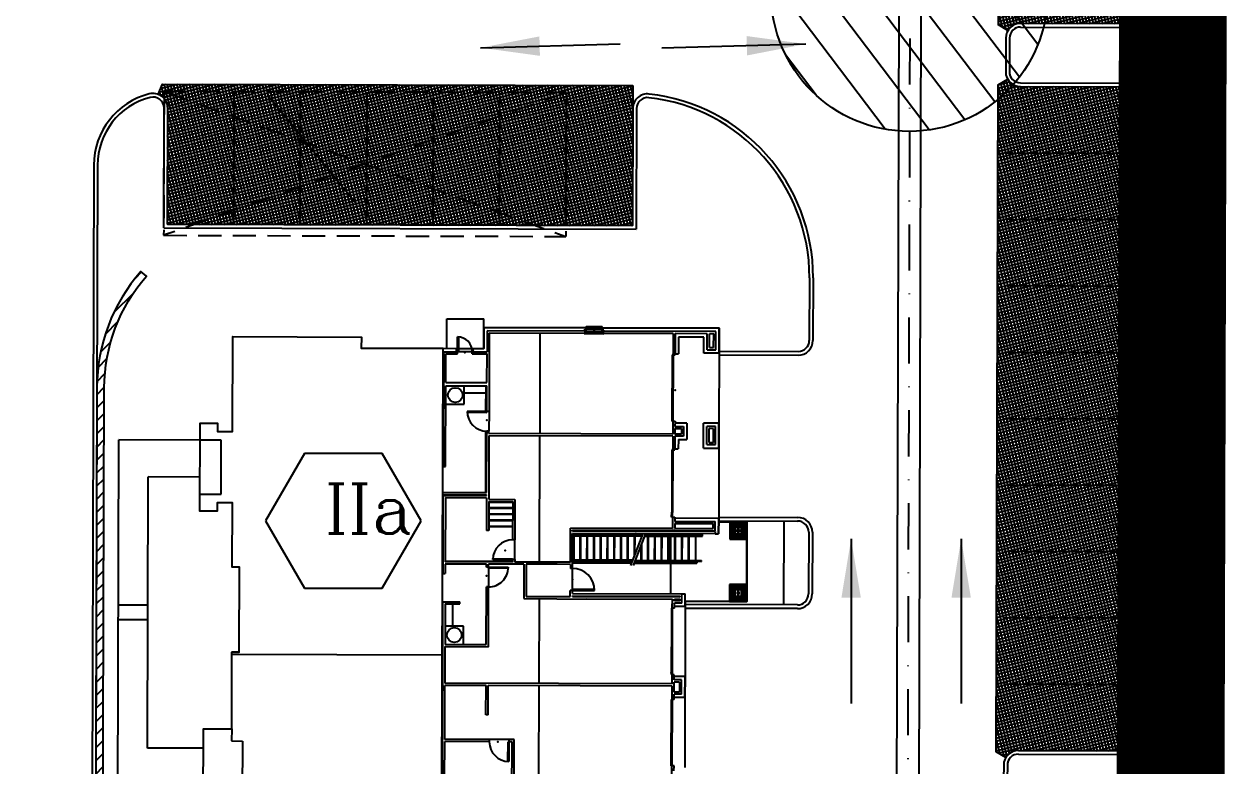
# Model space of a CAD drawing. Header units: feet. Extents: x 26064 to 27719, y 16802 to 28989.
# Drawn here: x 27415.9 to 27580, y 17468.9 to 17569.4 of the extents above; entities that cross this region are included whole.
import ezdxf
from ezdxf.enums import TextEntityAlignment as Align

# ---------------------------------------------------------------- set-up
doc = ezdxf.new("R2010")
doc.units = ezdxf.units.FT
doc.header["$LTSCALE"] = 50
doc.header["$MEASUREMENT"] = 0
doc.header["$PDSIZE"] = -0.5
for name, pattern in [('CENTERPL', [0.25, 0.125, -0.0625, 0, -0.0625]), ('DASHED', [0.75, 0.5, -0.25]), ('HIDDEN', [0.375, 0.25, -0.125]), ('HIDDEN25', [0.0938, 0.0625, -0.0313])]:
    doc.linetypes.add(name, pattern=pattern)
for name, color, linetype in [('BUILDING-DOORS-EXT', 2, 'Continuous'), ('BUILDING-INTERIOR', 251, 'Continuous'), ('BUILDINGS', 5, 'Continuous'), ('CANOPY', 7, 'HIDDEN25'), ('CL-ROADS', 9, 'CENTERPL'), ('CONC-5INCH-BOUNDS', 251, 'Continuous'), ('CONC-5INCH-HATCH', 251, 'Continuous'), ('CURB-B', 4, 'Continuous'), ('CURB-F', 32, 'Continuous'), ('DEMO-UTILITY', 1, 'Continuous'), ('FENCES-CHAIN', 6, 'FENCE-CHAIN'), ('FLUMES', 2, 'Continuous'), ('INLET PROTECTION', 1, 'HIDDEN'), ('PARKSTRIPES', 32, 'Continuous'), ('RETAINING WALL', 7, 'Continuous'), ('SD-OUTER', 6, 'Continuous'), ('SD-STRUCTURE', 6, 'Continuous'), ('SIDEWALK', 9, 'Continuous'), ('SILT FENCE', 200, 'Continuous'), ('SILT_FENCE', 1, 'HIDDEN')]:
    doc.layers.add(name, color=color, linetype=linetype)
doc.styles.add('DCADTXTSTYLE3', font='ROMANC')
doc.styles.add('ls80', font='simplex', dxfattribs={"oblique": 15, "height": 4})
doc.linetypes.add('FENCE-CHAIN', pattern='A,1,0,[133,ltypeshp.shx,S=0.05,R=0,X=0,Y=0],-0.1', length=1.1)
doc.dimstyles.new('dim', dxfattribs={"dimtxt": 0.18, "dimasz": 0.16, "dimexe": 0.0625, "dimexo": 0.0625, "dimgap": 0.03, "dimtad": 3, "dimdec": 4, "dimzin": 0, "dimdsep": 46, "dimtxsty": 'ls80', "dimcen": 0.09, "dimclrd": 256, "dimclre": 256, "dimclrt": 256, "dimaunit": 1, "dimadec": 4, "dimazin": 0, "dimtfac": 1, "dimtdec": 4, "dimtofl": 0, "dimtmove": 2, "dimatfit": 3, "dimfxl": 0, "dimtolj": 1, "dimtzin": 0, "dimlwd": -1, "dimlwe": -1, "dimarcsym": 0})

msp = doc.modelspace()

# ---------------------------------------------------------------- hatches: boundary and pattern name
at = {"layer": 'CONC-5INCH-HATCH'}
h = msp.add_hatch(dxfattribs=at)
h.set_pattern_fill('ANSI37', scale=3.33, angle=329.2625, style=0)
edge = h.paths.add_edge_path()
edge.add_line((27548.10657, 17646.54694), (27567.10749, 17646.49149))
edge.add_line((27567.10749, 17646.49149), (27566.88275, 17569.48782))
edge.add_line((27566.88275, 17569.48782), (27550.89904, 17569.53447))
edge.add_arc((27550.89321, 17567.53447), 2, 89.8327778, 149.2684029)
edge.add_line((27549.17407, 17568.55651), (27547.88471, 17569.32303))
edge.add_line((27547.88471, 17569.32303), (27548.10657, 17646.54694))
h = msp.add_hatch(dxfattribs=at)
h.set_pattern_fill('ANSI37', scale=3.33, angle=329.2625, style=0)
edge = h.paths.add_edge_path()
edge.add_line((27498.36776, 17561.117), (27498.31236, 17542.11675))
edge.add_line((27498.31236, 17542.11675), (27435.30782, 17542.30064))
edge.add_line((27435.30782, 17542.30064), (27435.35375, 17558.03532))
edge.add_arc((27433.35376, 17558.04115), 2, 359.8327778, 428.6981599)
edge.add_line((27434.08032, 17559.90451), (27434.62524, 17561.30203))
edge.add_line((27434.62524, 17561.30203), (27498.36776, 17561.117))
h = msp.add_hatch(dxfattribs=at)
h.set_pattern_fill('ANSI37', scale=3.33, angle=329.2625, style=0)
edge = h.paths.add_edge_path()
edge.add_line((27548.88898, 17469.99688), (27547.60157, 17470.76666))
edge.add_line((27547.60157, 17470.76666), (27547.86138, 17561.20252))
edge.add_line((27547.86138, 17561.20252), (27549.15503, 17561.96177))
edge.add_arc((27550.8799, 17562.97411), 2, 210.4090883, 269.8327778)
edge.add_line((27550.87406, 17560.97412), (27566.86679, 17560.92744))
edge.add_line((27566.86679, 17560.92744), (27566.60411, 17470.92383))
edge.add_line((27566.60411, 17470.92383), (27550.61138, 17470.9705))
edge.add_arc((27550.60554, 17468.97051), 2, 89.8327778, 149.1238261)
at = {"layer": 'INLET PROTECTION', "linetype": 'Continuous'}
h = msp.add_hatch(dxfattribs=at)
h.set_pattern_fill('ANSI31', scale=37.499998, angle=262.0889784, style=0)
h.set_pattern_definition([(307.088978, (51646.827, -5691.0832), (3.7392183, 2.82681806), [])])
edge = h.paths.add_edge_path()
edge.add_arc((27535.83876, 17573.64291), 18.75, 0, 360)
at = {"layer": 'RETAINING WALL'}
h = msp.add_hatch(dxfattribs=at)
h.set_pattern_fill('ANSI31', scale=10, style=0)
edge = h.paths.add_edge_path()
edge.add_line((27426.44322, 17410.87929), (27426.76213, 17520.14799))
edge.add_arc((27449.76204, 17520.08087), 23, 138.7365357, 179.8327778, ccw=False)
edge.add_line((27432.47328, 17535.24988), (27431.7216, 17535.90941))
edge.add_arc((27449.76204, 17520.08087), 24, 138.7365357, 179.8327778)
edge.add_line((27425.76214, 17520.15091), (27425.44323, 17410.88221))
edge.add_line((27425.44323, 17410.88221), (27426.44322, 17410.87929))

# ---------------------------------------------------------------- linework, layer by layer
at = {"layer": 'BUILDING-DOORS-EXT', "color": 7}
for p, q in [((27474.61797, 17525.0214), (27474.6238, 17527.0206)), ((27474.6238, 17527.0206), (27474.74875, 17527.02023)), ((27474.74875, 17527.02023), (27474.74292, 17525.02104))]:
    msp.add_line(p, q, dxfattribs=at)
msp.add_arc((27474.61797, 17525.0214), 1.9992, 359.8327778, 89.8327778, dxfattribs=at)
at = {"layer": 'BUILDING-INTERIOR', "color": 7, "ltscale": 12}
for p, q in [((27478.16787, 17528.30161), (27478.1596, 17525.46938)), ((27492.03754, 17528.26113), (27478.16787, 17528.30161)), ((27478.62469, 17527.84211), (27478.61642, 17525.00973)), ((27491.86961, 17527.80346), (27478.62469, 17527.84211)), ((27491.78631, 17527.8037), (27491.78679, 17527.9703)), ((27494.45244, 17527.96252), (27491.78679, 17527.9703)), ((27491.86961, 17527.80346), (27491.86876, 17527.5119)), ((27492.03621, 17527.80297), (27492.03754, 17528.26113)), ((27492.03754, 17528.26113), (27492.03803, 17528.42773)), ((27492.03803, 17528.42773), (27494.20386, 17528.42141)), ((27494.20204, 17527.79665), (27494.20338, 17528.25481)), ((27494.20338, 17528.25481), (27494.20386, 17528.42141)), ((27510.07227, 17528.20849), (27494.20338, 17528.25481)), ((27494.36865, 17527.79616), (27494.3678, 17527.50461)), ((27509.61278, 17527.75167), (27494.36865, 17527.79616)), ((27494.45195, 17527.79592), (27494.45244, 17527.96252)), ((27510.06242, 17524.83479), (27510.07227, 17528.20849)), ((27478.9154, 17527.54971), (27478.8844, 17516.92879)), ((27491.86876, 17527.5119), (27478.9154, 17527.54971)), ((27485.78965, 17513.90976), (27485.8294, 17527.52953)), ((27491.78546, 17527.51214), (27491.78522, 17527.42884)), ((27494.45086, 17527.42106), (27491.78522, 17527.42884)), ((27494.36816, 17527.62956), (27491.86912, 17527.63685)), ((27494.36828, 17527.67121), (27491.86925, 17527.6785)), ((27503.82249, 17527.47701), (27494.3678, 17527.50461)), ((27494.4511, 17527.50437), (27494.45086, 17527.42106)), ((27503.82249, 17527.47701), (27503.8141, 17524.60312)), ((27504.11404, 17527.47616), (27504.10566, 17524.60227)), ((27508.44571, 17527.46352), (27504.11404, 17527.47616)), ((27504.57086, 17527.01667), (27504.56418, 17524.72588)), ((27507.98621, 17527.0067), (27504.57086, 17527.01667)), ((27507.97989, 17524.84087), (27507.98621, 17527.0067)), ((27508.43939, 17525.29769), (27508.44571, 17527.46352)), ((27508.73179, 17525.58839), (27508.73726, 17527.46267)), ((27509.32037, 17527.46097), (27508.73726, 17527.46267)), ((27509.3149, 17525.58669), (27509.32037, 17527.46097)), ((27509.60561, 17525.29428), (27509.61278, 17527.75167)), ((27472.28687, 17525.48646), (27474.49435, 17525.48001)), ((27472.69822, 17509.44962), (27472.74368, 17525.02687)), ((27472.74368, 17525.02687), (27474.61797, 17525.0214)), ((27473.02308, 17520.86094), (27473.03438, 17524.73447)), ((27473.03438, 17524.73447), (27474.61712, 17524.72985)), ((27474.49301, 17525.02191), (27474.49435, 17525.48001)), ((27474.61712, 17524.72985), (27474.61797, 17525.0214)), ((27474.74292, 17525.02104), (27474.61797, 17525.0214)), ((27476.6172, 17525.01557), (27474.61797, 17525.0214)), ((27476.55472, 17525.01575), (27476.6172, 17525.01557)), ((27476.61635, 17524.72401), (27476.6172, 17525.01557)), ((27476.61635, 17524.72401), (27478.61557, 17524.71818)), ((27476.6172, 17525.01557), (27478.61642, 17525.00973)), ((27476.6172, 17525.01557), (27476.6172, 17525.01557)), ((27476.74215, 17525.01536), (27476.74349, 17525.47351)), ((27476.74349, 17525.47351), (27478.1596, 17525.46938)), ((27478.60427, 17520.84467), (27478.61557, 17524.71818)), ((27503.68915, 17524.60348), (27503.66289, 17515.60601)), ((27503.8141, 17524.60312), (27503.68915, 17524.60348)), ((27503.8141, 17524.60312), (27503.78784, 17515.60564)), ((27503.8141, 17524.60312), (27504.10566, 17524.60227)), ((27504.10602, 17524.72722), (27504.56418, 17524.72588)), ((27510.06242, 17524.83479), (27507.97989, 17524.84087)), ((27508.43939, 17525.29769), (27509.60561, 17525.29428)), ((27508.73179, 17525.58839), (27509.3149, 17525.58669)), ((27472.98977, 17509.44877), (27473.02174, 17520.40278)), ((27473.02174, 17520.40278), (27478.60293, 17520.3865)), ((27473.02308, 17520.86094), (27478.60427, 17520.84467)), ((27478.46789, 17516.93001), (27478.47798, 17520.38687)), ((27478.59284, 17516.92964), (27478.60293, 17520.3865)), ((27478.51671, 17519.38712), (27475.51786, 17519.39587)), ((27475.9272, 17516.93742), (27475.92683, 17516.81247)), ((27475.92683, 17516.81247), (27478.59248, 17516.80469)), ((27478.59284, 17516.92964), (27475.9272, 17516.93742)), ((27478.59248, 17516.80469), (27478.59284, 17516.92964)), ((27478.8844, 17516.92879), (27478.59284, 17516.92964)), ((27478.8844, 17516.92879), (27478.87662, 17514.26315)), ((27503.78784, 17515.60564), (27503.66289, 17515.60601)), ((27503.78784, 17515.60564), (27503.78274, 17513.85725)), ((27503.78784, 17515.60564), (27504.0794, 17515.60479)), ((27504.0794, 17515.60479), (27504.07733, 17514.89766)), ((27504.07733, 17514.89766), (27505.24356, 17514.89426)), ((27505.70305, 17515.35108), (27504.07867, 17515.35582)), ((27505.24356, 17514.89426), (27505.23967, 17513.56144)), ((27505.70305, 17515.35108), (27505.69649, 17513.10195)), ((27507.94233, 17511.97081), (27507.95218, 17515.34452)), ((27510.03471, 17515.33844), (27507.95218, 17515.34452)), ((27508.40183, 17512.42763), (27508.409, 17514.88502)), ((27509.57522, 17514.88162), (27508.409, 17514.88502)), ((27509.56804, 17512.42423), (27509.57522, 17514.88162)), ((27510.02486, 17511.96473), (27510.03471, 17515.33844)), ((27442.59496, 17513.01534), (27439.74189, 17513.02366)), ((27442.57368, 17505.72649), (27442.59496, 17513.01534)), ((27478.4358, 17505.9342), (27478.46011, 17514.26436)), ((27478.56075, 17505.93384), (27478.58506, 17514.264)), ((27478.87662, 17514.26315), (27478.58506, 17514.264)), ((27478.87479, 17513.63839), (27478.84963, 17505.01671)), ((27503.78189, 17513.56569), (27478.87479, 17513.63839)), ((27478.87564, 17513.92994), (27478.87662, 17514.26315)), ((27503.78274, 17513.85725), (27478.87564, 17513.92994)), ((27485.73884, 17496.49971), (27485.7888, 17513.61821)), ((27503.78189, 17513.56569), (27503.77654, 17511.73307)), ((27504.07344, 17513.56484), (27504.06809, 17511.73222)), ((27505.23967, 17513.56144), (27504.07344, 17513.56484)), ((27504.07648, 17514.60611), (27504.07429, 17513.8564)), ((27504.94896, 17513.85385), (27504.07429, 17513.8564)), ((27504.07648, 17514.60611), (27504.95115, 17514.60356)), ((27504.53026, 17513.10535), (27504.52661, 17511.85576)), ((27504.53026, 17513.10535), (27505.69649, 17513.10195)), ((27504.95115, 17514.60356), (27504.94896, 17513.85385)), ((27508.69423, 17512.71833), (27508.6997, 17514.59262)), ((27509.28281, 17514.59091), (27508.6997, 17514.59262)), ((27509.27734, 17512.71663), (27509.28281, 17514.59091)), ((27503.65159, 17511.73344), (27503.62674, 17503.21861)), ((27503.77654, 17511.73307), (27503.65159, 17511.73344)), ((27503.77654, 17511.73307), (27503.75169, 17503.21824)), ((27503.77654, 17511.73307), (27504.06809, 17511.73222)), ((27504.06846, 17511.8571), (27504.52661, 17511.85576)), ((27507.94233, 17511.97081), (27510.02486, 17511.96473)), ((27508.40183, 17512.42763), (27509.56804, 17512.42423)), ((27508.69423, 17512.71833), (27509.27734, 17512.71663)), ((27472.69822, 17509.44962), (27472.98977, 17509.44877)), ((27439.72061, 17505.73481), (27442.57368, 17505.72649)), ((27472.56222, 17505.65978), (27478.5599, 17505.64228)), ((27472.56307, 17505.95133), (27478.56075, 17505.93384)), ((27472.65591, 17494.9552), (27472.68679, 17505.53446)), ((27472.68679, 17505.53446), (27478.55953, 17505.51732)), ((27472.97749, 17505.24205), (27472.95209, 17496.53703)), ((27472.97749, 17505.24205), (27478.55868, 17505.22577)), ((27478.55868, 17505.22577), (27478.54568, 17500.76919)), ((27478.55953, 17505.51732), (27478.5599, 17505.64228)), ((27478.84963, 17505.01671), (27482.38995, 17505.00638)), ((27482.38995, 17505.00638), (27482.3739, 17499.5084)), ((27478.84878, 17504.72516), (27478.83723, 17500.76833)), ((27482.09474, 17503.7577), (27478.84598, 17503.76718)), ((27482.09717, 17504.59071), (27478.84841, 17504.6002)), ((27478.84878, 17504.72516), (27482.09754, 17504.71568)), ((27482.09754, 17504.71568), (27482.08234, 17499.50925)), ((27503.62497, 17502.61196), (27503.62686, 17503.26056)), ((27503.74992, 17502.61159), (27503.75169, 17503.21824)), ((27482.08988, 17502.09167), (27478.84112, 17502.10116)), ((27482.09231, 17502.92469), (27478.84355, 17502.93417)), ((27503.74992, 17502.61159), (27503.62497, 17502.61196)), ((27503.74992, 17502.61159), (27503.74542, 17501.07037)), ((27503.74992, 17502.61159), (27504.04147, 17502.61074)), ((27504.03892, 17501.73608), (27504.03697, 17501.06951)), ((27504.03892, 17501.73608), (27509.24525, 17501.72088)), ((27504.04147, 17502.61074), (27504.03977, 17502.02763)), ((27504.03977, 17502.02763), (27509.53765, 17502.01159)), ((27504.04111, 17502.48579), (27509.99715, 17502.46841)), ((27504.04111, 17502.48577), (27509.99715, 17502.46838)), ((27509.2433, 17501.05432), (27509.24525, 17501.72088)), ((27509.53401, 17500.76191), (27509.53765, 17502.01159)), ((27509.99715, 17502.46841), (27509.99095, 17500.34407)), ((27509.99095, 17500.3442), (27509.99715, 17502.46838)), ((27511.49505, 17501.94324), (27509.99563, 17501.94762)), ((27511.49505, 17501.94324), (27511.48825, 17499.61081)), ((27513.82749, 17501.93644), (27511.49505, 17501.94324)), ((27511.66117, 17501.77615), (27511.65533, 17499.77692)), ((27511.66117, 17501.77615), (27513.6604, 17501.77032)), ((27511.78576, 17501.65084), (27511.78065, 17499.90151)), ((27511.78576, 17501.65084), (27513.53509, 17501.64573)), ((27512.03493, 17501.40021), (27511.78576, 17501.65084)), ((27513.28445, 17501.39656), (27513.53509, 17501.64573)), ((27513.52998, 17499.89641), (27513.53509, 17501.64573)), ((27513.65457, 17499.77109), (27513.6604, 17501.7703)), ((27513.82068, 17499.604), (27513.82749, 17501.93644)), ((27478.83723, 17500.76833), (27478.54568, 17500.76919)), ((27482.08745, 17501.25866), (27478.83869, 17501.26814)), ((27482.37779, 17500.84131), (27482.37742, 17500.71636)), ((27489.9039, 17496.48756), (27489.9174, 17501.11072)), ((27503.74542, 17501.07037), (27489.9174, 17501.11072)), ((27490.19303, 17495.65372), (27490.20689, 17500.40181)), ((27509.53279, 17500.34541), (27490.20689, 17500.40181)), ((27490.20774, 17500.69337), (27490.2081, 17500.81832)), ((27509.53364, 17500.63696), (27490.20774, 17500.69337)), ((27504.03612, 17500.77796), (27490.2081, 17500.81832)), ((27499.95511, 17500.04016), (27507.82414, 17500.01721)), ((27500.00285, 17500.16498), (27507.69955, 17500.14252)), ((27500.48402, 17496.74819), (27500.49362, 17500.0386)), ((27501.40033, 17496.74552), (27501.40993, 17500.03593)), ((27502.31664, 17496.74284), (27502.32625, 17500.03325)), ((27503.23296, 17496.74017), (27503.24256, 17500.03058)), ((27504.03612, 17500.77796), (27509.53401, 17500.76191)), ((27504.03697, 17501.06951), (27509.2433, 17501.05432)), ((27504.14927, 17496.7375), (27504.15888, 17500.0279)), ((27505.06559, 17496.73482), (27505.07519, 17500.02523)), ((27505.9819, 17496.73215), (27505.99151, 17500.02255)), ((27506.89822, 17496.72948), (27506.90782, 17500.01988)), ((27507.69955, 17500.14252), (27507.70016, 17500.35076)), ((27507.82414, 17500.01721), (27507.82511, 17500.35039)), ((27509.53364, 17500.63696), (27509.53279, 17500.34541)), ((27509.53279, 17500.34554), (27509.99095, 17500.3442)), ((27509.53279, 17500.34541), (27509.99095, 17500.34407)), ((27512.03128, 17500.15069), (27511.78066, 17499.90151)), ((27513.52998, 17499.89641), (27511.78066, 17499.90151)), ((27512.03493, 17501.40021), (27512.03128, 17500.15069)), ((27512.03128, 17500.15069), (27513.2808, 17500.14704)), ((27513.28445, 17501.39656), (27512.03493, 17501.40021)), ((27512.11799, 17501.31666), (27512.11483, 17500.23374)), ((27512.11483, 17500.23374), (27513.19775, 17500.23058)), ((27513.20091, 17501.3135), (27512.11799, 17501.31666)), ((27512.22181, 17501.21223), (27512.21926, 17500.33757)), ((27512.21926, 17500.33757), (27513.09392, 17500.33501)), ((27513.09648, 17501.20968), (27512.22181, 17501.21223)), ((27512.51252, 17500.91982), (27512.51166, 17500.62827)), ((27512.51166, 17500.62827), (27512.80322, 17500.62742)), ((27512.80407, 17500.91897), (27512.51252, 17500.91982)), ((27512.80322, 17500.62742), (27512.80407, 17500.91897)), ((27513.09392, 17500.33501), (27513.09648, 17501.20968)), ((27513.19775, 17500.23058), (27513.20091, 17501.3135)), ((27513.2808, 17500.14704), (27513.28445, 17501.39656)), ((27513.2808, 17500.14704), (27513.52998, 17499.89641)), ((27482.3739, 17499.5084), (27482.08234, 17499.50925)), ((27482.36612, 17496.84276), (27482.3739, 17499.5084)), ((27499.5677, 17496.75087), (27499.5744, 17499.04486)), ((27511.48825, 17499.61081), (27513.82068, 17499.604)), ((27513.82068, 17499.604), (27511.48825, 17499.61081)), ((27513.65457, 17499.77109), (27511.65534, 17499.77692)), ((27513.80281, 17493.48144), (27513.82068, 17499.604)), ((27472.95247, 17496.66198), (27482.07396, 17496.63539)), ((27479.40892, 17496.85139), (27479.40929, 17496.97634)), ((27482.07456, 17496.84361), (27479.40892, 17496.85139)), ((27479.40929, 17496.97634), (27482.07493, 17496.96856)), ((27482.07456, 17496.84361), (27482.07359, 17496.5104)), ((27482.07493, 17496.96856), (27482.07456, 17496.84361)), ((27482.36612, 17496.84276), (27482.07456, 17496.84361)), ((27482.36612, 17496.84276), (27482.36515, 17496.50955)), ((27498.69754, 17496.62845), (27507.68922, 17496.60222)), ((27498.74528, 17496.75327), (27507.68958, 17496.72717)), ((27499.56697, 17496.50096), (27499.56734, 17496.62591)), ((27500.48329, 17496.49829), (27500.48365, 17496.62324)), ((27501.3996, 17496.49562), (27501.39996, 17496.62057)), ((27502.31592, 17496.49295), (27502.31628, 17496.61789)), ((27503.23223, 17496.49027), (27503.2326, 17496.61522)), ((27504.14854, 17496.4876), (27504.14891, 17496.61255)), ((27505.06486, 17496.48492), (27505.06522, 17496.60987)), ((27505.98117, 17496.48225), (27505.98154, 17496.6072)), ((27506.89749, 17496.47957), (27506.89785, 17496.60453)), ((27507.68922, 17496.60222), (27507.68958, 17496.72717)), ((27472.65591, 17494.9552), (27472.94747, 17494.95435)), ((27472.95124, 17496.24548), (27472.94747, 17494.95435)), ((27478.53242, 17496.22919), (27472.95124, 17496.24548)), ((27482.07359, 17496.5104), (27472.95209, 17496.53703)), ((27478.53121, 17495.8127), (27478.53242, 17496.22919)), ((27478.82276, 17495.81185), (27478.53121, 17495.8127)), ((27478.82276, 17495.81185), (27478.81498, 17493.1462)), ((27478.8224, 17495.68689), (27478.82277, 17495.81185)), ((27481.48804, 17495.67911), (27478.8224, 17495.68689)), ((27478.82276, 17495.81185), (27478.82398, 17496.22834)), ((27478.82277, 17495.81185), (27481.48841, 17495.80407)), ((27483.61382, 17496.21435), (27478.82398, 17496.22834)), ((27481.48841, 17495.80407), (27481.48804, 17495.67911)), ((27488.10387, 17496.4928), (27482.36515, 17496.50955)), ((27483.61382, 17496.21435), (27483.6002, 17491.54951)), ((27483.90537, 17496.2135), (27483.89261, 17491.84021)), ((27488.10302, 17496.20125), (27483.90537, 17496.2135)), ((27489.90305, 17496.196), (27488.10302, 17496.20125)), ((27489.9039, 17496.48756), (27488.10387, 17496.49281)), ((27489.90305, 17496.196), (27489.90147, 17495.65457)), ((27490.19303, 17495.65372), (27489.90147, 17495.65457)), ((27490.18428, 17492.65488), (27490.19303, 17495.65372)), ((27498.60204, 17496.37882), (27507.02208, 17496.35426)), ((27498.64979, 17496.50364), (27507.02244, 17496.47921)), ((27507.02244, 17496.47921), (27507.02208, 17496.35426)), ((27511.47038, 17493.48824), (27511.46357, 17491.15581)), ((27513.80281, 17493.48144), (27511.47038, 17493.48824)), ((27511.63649, 17493.32115), (27511.63066, 17491.32192)), ((27511.63649, 17493.32115), (27513.63572, 17493.31532)), ((27513.62989, 17491.31609), (27513.63572, 17493.3153)), ((27513.79601, 17491.149), (27513.80281, 17493.48144)), ((27478.50058, 17485.31676), (27478.52343, 17493.14705)), ((27478.81498, 17493.1462), (27478.52343, 17493.14705)), ((27478.79128, 17485.02435), (27478.81498, 17493.1462)), ((27483.89261, 17491.84021), (27488.09026, 17491.82797)), ((27488.09026, 17491.82797), (27489.89029, 17491.82271)), ((27489.89029, 17491.82271), (27489.89272, 17492.65573)), ((27490.18428, 17492.65488), (27489.89272, 17492.65573)), ((27490.18184, 17491.82186), (27490.18221, 17491.94681)), ((27490.18184, 17491.82186), (27504.71792, 17491.77944)), ((27490.18221, 17491.94681), (27504.71829, 17491.90439)), ((27490.18306, 17492.23837), (27490.18428, 17492.65488)), ((27490.18306, 17492.23837), (27505.0107, 17492.1951)), ((27490.18464, 17492.77983), (27490.18428, 17492.65488)), ((27490.18428, 17492.65488), (27493.18312, 17492.64612)), ((27493.18349, 17492.77108), (27490.18464, 17492.77983)), ((27493.18312, 17492.64612), (27493.18349, 17492.77108)), ((27504.71829, 17491.90439), (27504.71792, 17491.77944)), ((27505.00705, 17490.94555), (27505.0107, 17492.1951)), ((27505.0107, 17492.1951), (27505.46885, 17492.19377)), ((27505.46387, 17490.48606), (27505.46885, 17492.19377)), ((27511.76108, 17493.19584), (27511.75597, 17491.44651)), ((27512.00661, 17491.69568), (27511.75598, 17491.44651)), ((27511.76108, 17493.19584), (27513.51041, 17493.19073)), ((27512.01025, 17492.9452), (27511.76108, 17493.19584)), ((27512.01025, 17492.9452), (27512.00661, 17491.69568)), ((27512.00661, 17491.69568), (27513.25613, 17491.69204)), ((27513.25977, 17492.94156), (27512.01025, 17492.9452)), ((27512.09331, 17492.86166), (27512.09015, 17491.77874)), ((27512.09015, 17491.77874), (27513.17307, 17491.77558)), ((27513.17623, 17492.8585), (27512.09331, 17492.86166)), ((27512.19714, 17492.75723), (27512.19458, 17491.88257)), ((27512.19458, 17491.88257), (27513.06925, 17491.88001)), ((27513.0718, 17492.75468), (27512.19714, 17492.75723)), ((27512.48784, 17492.46482), (27512.48699, 17492.17327)), ((27512.48699, 17492.17327), (27512.77854, 17492.17242)), ((27512.77939, 17492.46397), (27512.48784, 17492.46482)), ((27512.77854, 17492.17242), (27512.77939, 17492.46397)), ((27513.06925, 17491.88001), (27513.0718, 17492.75468)), ((27513.17307, 17491.77558), (27513.17623, 17492.8585)), ((27513.25613, 17491.69204), (27513.25977, 17492.94156)), ((27513.25613, 17491.69204), (27513.5053, 17491.4414)), ((27513.25977, 17492.94156), (27513.51041, 17493.19073)), ((27513.5053, 17491.4414), (27513.51041, 17493.19073)), ((27472.57398, 17466.88262), (27472.64473, 17491.12334)), ((27472.64473, 17491.12334), (27474.93552, 17491.11665)), ((27472.93543, 17490.83093), (27472.91939, 17485.33305)), ((27472.93543, 17490.83093), (27474.93466, 17490.8251)), ((27473.93505, 17490.82801), (27473.9263, 17487.82916)), ((27474.93466, 17490.8251), (27474.93552, 17491.11665)), ((27483.6002, 17491.54951), (27488.0894, 17491.53641)), ((27485.69082, 17480.04771), (27485.72437, 17491.54331)), ((27488.0894, 17491.53641), (27503.71746, 17491.4908)), ((27492.09694, 17491.52471), (27503.71746, 17491.4908)), ((27503.58886, 17490.24163), (27503.58483, 17488.86093)), ((27503.71381, 17490.24127), (27503.58886, 17490.24163)), ((27503.71381, 17490.24127), (27503.70984, 17488.88082)), ((27503.71381, 17490.24127), (27503.71746, 17491.4908)), ((27504.00537, 17490.24041), (27503.71381, 17490.24127)), ((27504.00537, 17490.24041), (27504.00743, 17490.94847)), ((27505.46387, 17490.48606), (27504.0061, 17490.49031)), ((27505.00705, 17490.94555), (27504.00744, 17490.94847)), ((27504.00828, 17491.24003), (27504.00901, 17491.48995)), ((27504.71634, 17491.23796), (27504.00829, 17491.24003)), ((27504.00901, 17491.48995), (27504.71707, 17491.48788)), ((27504.71707, 17491.48788), (27504.71634, 17491.23796)), ((27511.46357, 17491.15581), (27505.46587, 17491.17331)), ((27511.46357, 17491.15581), (27513.79601, 17491.149)), ((27513.79601, 17491.149), (27511.46357, 17491.15581)), ((27513.62989, 17491.31609), (27511.63067, 17491.32192)), ((27513.5053, 17491.4414), (27511.75598, 17491.44651)), ((27503.58483, 17488.86093), (27503.5626, 17481.24509)), ((27503.70978, 17488.86057), (27503.68755, 17481.24473)), ((27472.91939, 17485.33305), (27478.50058, 17485.31676)), ((27444.04991, 17483.50135), (27444.05222, 17484.29271)), ((27472.49864, 17483.87648), (27444.05125, 17483.9595)), ((27445.05183, 17484.2898), (27444.05222, 17484.29271)), ((27472.91854, 17485.04149), (27472.90407, 17480.08503)), ((27472.91854, 17485.04149), (27478.79128, 17485.02435)), ((27503.68755, 17481.24473), (27503.5626, 17481.24509)), ((27503.68391, 17479.9952), (27503.68755, 17481.24473)), ((27503.97911, 17481.24387), (27503.68755, 17481.24473)), ((27503.97224, 17478.89061), (27503.97619, 17480.24432)), ((27504.68425, 17480.24225), (27503.97619, 17480.24432)), ((27503.97704, 17480.53587), (27503.97911, 17481.24387)), ((27504.97666, 17480.53296), (27503.97704, 17480.53587)), ((27505.43615, 17480.98978), (27503.97838, 17480.99403)), ((27504.68425, 17480.24225), (27504.6803, 17478.88854)), ((27504.97101, 17478.59614), (27504.97666, 17480.53296)), ((27505.42782, 17478.13664), (27505.43615, 17480.98978)), ((27472.88183, 17472.46296), (27472.90322, 17479.79349)), ((27478.48441, 17479.7772), (27472.90322, 17479.79349)), ((27503.68391, 17479.9952), (27472.90407, 17480.08503)), ((27478.47274, 17475.77872), (27478.48441, 17479.77719)), ((27478.76429, 17475.77787), (27478.77596, 17479.77634)), ((27503.68306, 17479.70365), (27478.77596, 17479.77635)), ((27485.65314, 17467.13601), (27485.68997, 17479.75617)), ((27503.67777, 17477.89184), (27503.68306, 17479.70365)), ((27503.96932, 17477.89099), (27503.97139, 17478.59905)), ((27504.97101, 17478.59614), (27503.97139, 17478.59905)), ((27504.6803, 17478.88854), (27503.97224, 17478.89061)), ((27503.55282, 17477.89221), (27503.52656, 17468.89567)), ((27503.67777, 17477.89184), (27503.55282, 17477.89221)), ((27503.67777, 17477.89184), (27503.65151, 17468.8953)), ((27503.96932, 17477.89099), (27503.67777, 17477.89184)), ((27505.42782, 17478.13664), (27503.97005, 17478.1409)), ((27478.76429, 17475.77787), (27478.47274, 17475.77872)), ((27444.02189, 17473.90087), (27444.01709, 17472.25567)), ((27444.01709, 17472.25567), (27445.47486, 17472.25142)), ((27445.47486, 17472.25142), (27445.4514, 17464.21284)), ((27472.86639, 17467.17333), (27472.88097, 17472.17141)), ((27478.92033, 17472.15378), (27472.88097, 17472.17141)), ((27478.92118, 17472.44534), (27472.88183, 17472.46296)), ((27478.92118, 17472.44534), (27478.92033, 17472.15378)), ((27481.58682, 17472.43756), (27478.92118, 17472.44534)), ((27481.45324, 17469.48072), (27481.46102, 17472.14637)), ((27481.46102, 17472.14637), (27481.58597, 17472.146)), ((27481.58597, 17472.146), (27481.57819, 17469.48036)), ((27481.58682, 17472.43756), (27481.58597, 17472.146)), ((27482.00248, 17472.14479), (27481.58597, 17472.146)), ((27482.29488, 17472.43549), (27481.58682, 17472.43756)), ((27481.97537, 17462.85669), (27482.00248, 17472.14479)), ((27482.27945, 17467.14586), (27482.29488, 17472.43549)), ((27481.57819, 17469.48036), (27481.45324, 17469.48072)), ((27503.65151, 17468.8953), (27503.52656, 17468.89567)), ((27503.64622, 17467.08349), (27503.65151, 17468.8953)), ((27503.94307, 17468.89445), (27503.65151, 17468.8953)), ((27503.94106, 17468.20719), (27503.94307, 17468.89445))]:
    msp.add_line(p, q, dxfattribs=at)
at = {"layer": 'BUILDING-INTERIOR', "color": 7, "ltscale": 6}
for p, q in [((27503.68915, 17524.60348), (27503.66289, 17515.60601)), ((27503.68915, 17524.60348), (27503.68915, 17524.60348)), ((27503.66289, 17515.60601), (27503.66289, 17515.60601)), ((27503.65159, 17511.73344), (27503.62674, 17503.21861)), ((27503.65159, 17511.73344), (27503.65159, 17511.73344)), ((27503.62497, 17502.61196), (27503.62497, 17502.61196)), ((27490.20591, 17500.06862), (27499.59876, 17500.0412)), ((27490.20628, 17500.19357), (27499.6465, 17500.16602)), ((27490.40456, 17496.77761), (27490.41417, 17500.06801)), ((27490.41453, 17500.19296), (27490.41514, 17500.4012)), ((27491.32088, 17496.77494), (27491.33048, 17500.06534)), ((27492.23719, 17496.77226), (27492.2468, 17500.06266)), ((27493.15351, 17496.76959), (27493.16311, 17500.05999)), ((27494.06982, 17496.76691), (27494.07942, 17500.05731)), ((27494.98613, 17496.76424), (27494.99573, 17500.05464)), ((27495.90244, 17496.76156), (27495.91205, 17500.05196)), ((27496.81876, 17496.75889), (27496.82836, 17500.04929)), ((27497.73507, 17496.75621), (27497.74468, 17500.04661)), ((27498.65341, 17497.44576), (27498.66099, 17500.04394)), ((27503.5113, 17492.1994), (27503.53511, 17500.36293)), ((27498.34119, 17496.62949), (27490.19595, 17496.65327)), ((27498.38893, 17496.75431), (27490.19631, 17496.77822)), ((27490.40383, 17496.5277), (27490.4042, 17496.65266)), ((27491.32015, 17496.52503), (27491.32051, 17496.64999)), ((27492.23646, 17496.52235), (27492.23683, 17496.64731)), ((27493.15278, 17496.51968), (27493.15314, 17496.64464)), ((27494.06909, 17496.51701), (27494.06945, 17496.64196)), ((27494.9854, 17496.51433), (27494.98577, 17496.63929)), ((27495.90172, 17496.51166), (27495.90208, 17496.63661)), ((27496.81803, 17496.50898), (27496.81839, 17496.63394)), ((27497.73434, 17496.50631), (27497.73471, 17496.63127)), ((27490.19522, 17496.40336), (27498.2457, 17496.37986)), ((27490.19558, 17496.52831), (27498.24606, 17496.50481)), ((27503.58886, 17490.24163), (27503.58886, 17490.24163)), ((27503.58483, 17488.86093), (27503.5626, 17481.24509)), ((27503.5626, 17481.24509), (27503.5626, 17481.24509)), ((27503.55282, 17477.89221), (27503.52656, 17468.89567)), ((27503.55282, 17477.89221), (27503.55282, 17477.89221)), ((27503.52656, 17468.89567), (27503.52656, 17468.89567))]:
    msp.add_line(p, q, dxfattribs=at)
at = {"layer": 'BUILDING-INTERIOR', "color": 7, "ltscale": 8}
for p, q in [((27475.51349, 17517.89648), (27475.52078, 17520.39551)), ((27473.01445, 17517.90377), (27475.51349, 17517.89648)), ((27475.4257, 17487.82479), (27472.92666, 17487.83209)), ((27475.4184, 17485.32575), (27475.4257, 17487.82479))]:
    msp.add_line(p, q, dxfattribs=at)
at = {"layer": 'BUILDING-INTERIOR', "color": 7, "ltscale": 15}
for p, q in [((27453.88538, 17511.22208), (27448.61395, 17502.0916)), ((27464.42825, 17511.22208), (27453.88538, 17511.22208)), ((27469.69968, 17502.0916), (27464.42825, 17511.22208)), ((27448.61395, 17502.0916), (27453.88538, 17492.96128)), ((27464.42825, 17492.96128), (27469.69968, 17502.0916)), ((27453.88538, 17492.96128), (27464.42825, 17492.96128))]:
    msp.add_line(p, q, dxfattribs=at)
at = {"layer": 'BUILDING-INTERIOR', "color": 7, "ltscale": 4}
for p, q in [((27482.09499, 17503.841), (27478.84623, 17503.85048)), ((27482.09742, 17504.67401), (27478.84866, 17504.6835)), ((27482.09012, 17502.17498), (27478.84136, 17502.18446)), ((27482.09256, 17503.00799), (27478.84379, 17503.01747)), ((27482.08769, 17501.34196), (27478.83893, 17501.35144)), ((27490.32126, 17496.77785), (27490.33086, 17500.06825)), ((27491.23757, 17496.77518), (27491.24717, 17500.06558)), ((27492.15389, 17496.7725), (27492.16349, 17500.0629)), ((27493.0702, 17496.76983), (27493.0798, 17500.06023)), ((27493.98651, 17496.76715), (27493.99612, 17500.05755)), ((27494.90283, 17496.76448), (27494.91243, 17500.05488)), ((27495.81914, 17496.76181), (27495.82875, 17500.05221)), ((27496.73546, 17496.75913), (27496.74506, 17500.04953)), ((27497.65177, 17496.75646), (27497.66138, 17500.04686)), ((27498.56947, 17497.22629), (27498.57769, 17500.04418)), ((27500.40071, 17496.74843), (27500.41032, 17500.03883)), ((27501.31703, 17496.74576), (27501.32663, 17500.03617)), ((27502.23334, 17496.74309), (27502.24295, 17500.0335)), ((27503.14966, 17496.74041), (27503.15926, 17500.03082)), ((27504.06597, 17496.73774), (27504.07558, 17500.02815)), ((27504.98229, 17496.73507), (27504.99189, 17500.02547)), ((27505.8986, 17496.73239), (27505.90821, 17500.0228)), ((27499.4844, 17496.75111), (27499.49046, 17498.8254)), ((27490.32053, 17496.52795), (27490.32089, 17496.6529)), ((27491.23684, 17496.52527), (27491.23721, 17496.65023)), ((27492.15316, 17496.5226), (27492.15352, 17496.64755)), ((27493.06947, 17496.51992), (27493.06984, 17496.64488)), ((27493.98579, 17496.51725), (27493.98615, 17496.64221)), ((27494.9021, 17496.51457), (27494.90246, 17496.63953)), ((27495.81841, 17496.5119), (27495.81878, 17496.63686)), ((27496.73473, 17496.50923), (27496.73509, 17496.63418)), ((27497.65104, 17496.50655), (27497.65141, 17496.63151)), ((27499.48367, 17496.5012), (27499.48404, 17496.62616)), ((27500.39999, 17496.49853), (27500.40035, 17496.62348)), ((27501.3163, 17496.49586), (27501.31666, 17496.62081)), ((27502.23261, 17496.49319), (27502.23298, 17496.61814)), ((27503.14893, 17496.49051), (27503.14929, 17496.61546)), ((27504.06524, 17496.48784), (27504.06561, 17496.61279)), ((27504.98156, 17496.48517), (27504.98192, 17496.61012)), ((27505.89787, 17496.48249), (27505.89824, 17496.60744))]:
    msp.add_line(p, q, dxfattribs=at)
at = {"layer": 'BUILDING-INTERIOR', "color": 7, "ltscale": 48}
for p, q in [((27499.72607, 17500.37404), (27498.07101, 17496.04716)), ((27500.08243, 17500.373), (27498.42736, 17496.04612))]:
    msp.add_line(p, q, dxfattribs=at)
at = {"layer": 'BUILDING-INTERIOR', "color": 7, "ltscale": 12}
msp.add_lwpolyline([(27440.16006, 17463.64517), (27440.19002, 17473.91206), (27444.02189, 17473.90087), (27444.05222, 17484.29271), (27445.05183, 17484.2898), (27445.0855, 17495.82703), (27444.08589, 17495.82995), (27444.11129, 17504.53493), (27442.04959, 17504.54095), (27442.04625, 17503.39556), (27439.71381, 17503.40237), (27439.74869, 17515.3561), (27442.08114, 17515.3493), (27442.07779, 17514.2039), (27444.1395, 17514.19789), (27444.17706, 17527.06794), (27461.58703, 17527.01711), (27461.58266, 17525.5177), (27472.62421, 17525.48547), (27472.44443, 17465.30028)], dxfattribs=at)
at = {"layer": 'BUILDING-INTERIOR', "color": 7, "ltscale": 8}
for centre in [(27474.30926, 17519.14951), (27474.17265, 17486.62056)]:
    msp.add_circle(centre, 0.99962, dxfattribs=at)
at = {"layer": 'BUILDING-INTERIOR', "color": 7, "ltscale": 12}
for centre, radius, start, end in [((27478.59284, 17516.92964), 2.66565, 179.8327778, 269.8327778), ((27482.07456, 17496.84361), 2.66565, 89.8327778, 179.8327778), ((27478.82277, 17495.81185), 2.66565, 269.8327778, 359.8327778), ((27490.18428, 17492.65488), 2.99886, 359.8327778, 89.8327778), ((27481.58597, 17472.146), 2.66565, 179.8327778, 269.8327778)]:
    msp.add_arc(centre, radius, start, end, dxfattribs=at)
for p in [(27493.11913, 17527.79981, 1), (27475.61734, 17524.93519, 1), (27476.82545, 17525.01496, 1), (27504.09168, 17519.81235, 1), (27478.58944, 17515.76342, 1), (27481.07848, 17498.0544, 1), (27478.52781, 17494.64648, 1), (27490.18865, 17494.1543, 1), (27503.56333, 17481.49505, 1), (27480.08654, 17472.15038, 1)]:
    msp.add_point(p, dxfattribs=at)
at = {"layer": 'BUILDING-INTERIOR', "color": 7, "ltscale": 6}
msp.add_point((27498.76605, 17500.37684, 1), dxfattribs=at)
at = {"layer": 'BUILDINGS', "color": 7, "flags": 128}
msp.add_lwpolyline([(27440.16006, 17463.64517), (27440.19002, 17473.91206), (27444.02189, 17473.90087), (27444.05222, 17484.29271), (27445.05183, 17484.2898), (27445.0855, 17495.82703), (27444.08589, 17495.82995), (27444.11129, 17504.53493), (27442.04959, 17504.54095), (27442.04625, 17503.39556), (27439.71381, 17503.40237), (27439.74869, 17515.3561), (27442.08114, 17515.3493), (27442.07779, 17514.2039), (27444.1395, 17514.19789), (27444.17706, 17527.06794), (27461.58703, 17527.01711), (27461.58266, 17525.5177), (27472.28687, 17525.48646), (27472.62421, 17525.48547), (27474.49435, 17525.48001), (27476.74349, 17525.47351), (27478.1596, 17525.46938), (27478.16787, 17528.30161), (27492.03754, 17528.26113), (27494.20338, 17528.25481), (27510.07227, 17528.20849), (27510.06242, 17524.83479), (27510.03471, 17515.33844), (27510.02486, 17511.96473), (27509.99715, 17502.46838), (27509.99563, 17501.94762), (27511.49505, 17501.94324), (27513.82749, 17501.93644), (27513.82068, 17499.604), (27513.80281, 17493.48144), (27513.79601, 17491.149), (27511.46357, 17491.15581), (27505.46587, 17491.17331), (27505.46387, 17490.48606), (27505.43615, 17480.98978), (27505.42782, 17478.13664), (27505.40011, 17468.64029)], dxfattribs=at)
at = {"layer": 'CANOPY', "color": 7}
for p, q in [((27434.86036, 17560.30202), (27434.80345, 17540.8021)), ((27489.36013, 17560.14296), (27434.80345, 17540.8021)), ((27489.36013, 17560.14296), (27434.86036, 17560.30202)), ((27434.86036, 17560.30202), (27489.30322, 17540.64304)), ((27489.36013, 17560.14296), (27489.30322, 17540.64304)), ((27434.80345, 17540.8021), (27489.30322, 17540.64304))]:
    msp.add_line(p, q, dxfattribs=at)
at = {"layer": 'CL-ROADS', "color": 7}
msp.add_line((27536.06036, 17630.47832), (27534.8262, 17200.89469), dxfattribs=at)
at = {"layer": 'CONC-5INCH-BOUNDS', "color": 7, "flags": 128}
for points in [[(27548.10657, 17646.54694), (27567.10749, 17646.49149), (27566.88275, 17569.48782), (27550.89904, 17569.53447, 0.265311575), (27549.17407, 17568.55651), (27547.88471, 17569.32303), (27548.10657, 17646.54694)], [(27498.36776, 17561.117), (27498.31236, 17542.11675), (27435.30782, 17542.30064), (27435.35375, 17558.03532, 0.309864357), (27434.08032, 17559.90451), (27434.62524, 17561.30203), (27498.36776, 17561.117)], [(27548.88898, 17469.99688), (27547.60157, 17470.76666), (27547.86138, 17561.20252), (27549.15503, 17561.96177, 0.26525583), (27550.87406, 17560.97412), (27566.86679, 17560.92744), (27566.60411, 17470.92383), (27550.61138, 17470.9705, 0.264636447)]]:
    msp.add_lwpolyline(points, format="xyb", close=True, dxfattribs=at)
at = {"layer": 'CURB-B', "color": 7, "flags": 128}
for points in [[(27567.60895, 17646.99003), (27567.38129, 17568.98636)], [(27550.89759, 17569.03447), (27567.38129, 17568.98636)], [(27549.39321, 17567.53885), (27549.3799, 17562.97849)], [(27550.87552, 17561.47412), (27567.36825, 17561.42598)], [(27567.36825, 17561.42598), (27567.10265, 17470.42237)], [(27434.80637, 17541.8021), (27434.85375, 17558.03678)], [(27498.85864, 17557.97462), (27498.81089, 17541.6153)], [(27425.8502, 17550.32508), (27425.51837, 17436.62941)], [(27434.80637, 17541.8021), (27498.81089, 17541.6153)], [(27522.29108, 17535.04954), (27522.26627, 17526.54927)], [(27510.06315, 17525.08488), (27520.7619, 17525.05366)], [(27509.99605, 17502.09336), (27520.69479, 17502.06213)], [(27522.19041, 17500.55776), (27522.16598, 17492.18742)], [(27520.66161, 17490.6918), (27505.4646, 17490.73616)], [(27550.60992, 17470.47051), (27567.10265, 17470.42237)], [(27549.10555, 17468.97489), (27549.10019, 17467.13835)]]:
    msp.add_lwpolyline(points, dxfattribs=at)
for points in [[(27550.89759, 17569.03447, 0.414213562), (27549.39321, 17567.53885)], [(27549.3799, 17562.97849, 0.414213562), (27550.87552, 17561.47412)], [(27432.97999, 17559.49384, 0.341421575), (27425.8502, 17550.32508)], [(27434.85375, 17558.03678, 0.490955593), (27432.97999, 17559.49384)], [(27500.52435, 17559.46106, 0.446146863), (27498.85864, 17557.97462)], [(27522.29108, 17535.04954, 0.382590703), (27500.52435, 17559.46106)], [(27520.7619, 17525.05366, 0.414213562), (27522.26627, 17526.54927)], [(27522.19041, 17500.55776, 0.414213562), (27520.69479, 17502.06213)], [(27520.66161, 17490.6918, 0.414213562), (27522.16598, 17492.18742)], [(27550.60992, 17470.47051, 0.414213563), (27549.10555, 17468.97489)]]:
    msp.add_lwpolyline(points, format="xyb", dxfattribs=at)
at = {"layer": 'CURB-F', "color": 7}
for p, q in [((27548.89322, 17567.54031), (27548.87991, 17562.97995)), ((27550.87406, 17560.97412), (27566.86679, 17560.92744)), ((27566.86679, 17560.92744), (27566.60411, 17470.92383)), ((27435.30782, 17542.30064), (27435.35375, 17558.03532)), ((27498.35864, 17557.97607), (27498.31236, 17542.11675)), ((27425.35021, 17550.32654), (27425.01757, 17436.35394)), ((27435.30782, 17542.30064), (27498.31236, 17542.11675)), ((27522.79107, 17535.04808), (27522.76627, 17526.54781)), ((27510.0617, 17524.58488), (27520.76044, 17524.55366)), ((27509.99751, 17502.59336), (27520.69625, 17502.56213)), ((27522.69041, 17500.5563), (27522.66598, 17492.18596)), ((27520.66015, 17490.19181), (27505.46314, 17490.23616)), ((27550.61138, 17470.9705), (27566.60411, 17470.92383)), ((27548.60555, 17468.97635), (27548.60019, 17467.13981))]:
    msp.add_line(p, q, dxfattribs=at)
for centre, radius, start, end in [((27550.89321, 17567.53447), 2, 89.8327778, 179.8327778), ((27550.8799, 17562.97411), 2, 179.8327778, 269.8327778), ((27435.34616, 17550.29736), 9.996, 104.4287305, 179.8327778), ((27433.35376, 17558.04115), 2, 359.8327778, 104.4287305), ((27500.35863, 17557.97024), 2, 83.6572194, 179.8327778), ((27497.79116, 17535.11399), 25, 359.848953, 83.5960743), ((27520.76627, 17526.55365), 2, 269.8327778, 359.8327778), ((27520.69042, 17500.56214), 2, 359.8327778, 89.8327778), ((27520.66599, 17492.1918), 2, 269.8327778, 359.8327778), ((27550.60554, 17468.97051), 2, 89.8327778, 179.8327778)]:
    msp.add_arc(centre, radius, start, end, dxfattribs=at)
at = {"layer": 'DEMO-UTILITY', "color": 1, "linetype": 'DASHED', "const_width": 4}
msp.add_lwpolyline([(27139.07639, 16837.55616), (27136.77996, 16836.40038), (27176.86763, 16836.40038), (27177.08777, 16899.81834), (27306.13781, 16899.37037), (27307.17391, 17114.23636), (27497.1933, 17113.50827), (27496.89571, 17057.7123), (27575.39252, 17057.1509), (27578.04835, 18013.41051), (27578.04835, 18043.90918), (26750.68492, 18040.58724), (26748.26576, 18022.94146), (26393.41176, 18022.94146)], dxfattribs=at)
at = {"layer": 'FENCES-CHAIN', "color": 7, "ltscale": 0.5}
msp.add_line((27577.18074, 18012.41307), (27574.39252, 17057.15382), dxfattribs=at)
msp.add_line((27577.18074, 18012.41307), (27574.39252, 17057.15382), dxfattribs=at)
msp.add_line((27577.18074, 18012.41307), (27574.39252, 17057.15382), dxfattribs=at)
at = {"layer": 'FLUMES', "color": 7}
for p, q in [((27432.67661, 17490.66798), (27428.67663, 17490.67965)), ((27432.67078, 17488.66798), (27428.67079, 17488.67966))]:
    msp.add_line(p, q, dxfattribs=at)
at = {"layer": 'INLET PROTECTION', "color": 7, "linetype": 'Continuous'}
msp.add_circle((27535.83876, 17573.64291), 18.75, dxfattribs=at)
at = {"layer": 'PARKSTRIPES', "color": 7}
for p, q in [((27444.30779, 17542.27437), (27444.36032, 17560.2743)), ((27453.30775, 17542.2481), (27453.36028, 17560.24803)), ((27462.30771, 17542.22184), (27462.36024, 17560.22176)), ((27471.30767, 17542.19557), (27471.3602, 17560.19549)), ((27480.30763, 17542.1693), (27480.36017, 17560.16923)), ((27489.30759, 17542.14304), (27489.36013, 17560.14296)), ((27548.8406, 17551.98002), (27566.84053, 17551.92748)), ((27548.81433, 17542.98006), (27566.81426, 17542.92752)), ((27548.78807, 17533.98009), (27566.78799, 17533.92756)), ((27548.7618, 17524.98013), (27566.76172, 17524.9276)), ((27548.73553, 17515.98017), (27566.73546, 17515.92764)), ((27548.70927, 17506.98021), (27566.70919, 17506.92767)), ((27548.683, 17497.98025), (27566.68292, 17497.92771)), ((27548.65673, 17488.98029), (27566.65666, 17488.92775)), ((27548.63046, 17479.98032), (27566.63039, 17479.92779))]:
    msp.add_line(p, q, dxfattribs=at)
at = {"layer": 'RETAINING WALL', "color": 7, "flags": 128}
msp.add_lwpolyline([(27426.44322, 17410.87929), (27426.76213, 17520.14799, -0.181263157), (27432.47328, 17535.24988), (27431.7216, 17535.90941, 0.181263157), (27425.76214, 17520.15091), (27425.44323, 17410.88221)], format="xyb", close=True, dxfattribs=at)
at = {"layer": 'SD-OUTER', "color": 7}
for p, q in [((27534.40323, 17570.99394), (27533.75852, 17350.09524)), ((27537.40322, 17570.98519), (27536.75851, 17350.08648))]:
    msp.add_line(p, q, dxfattribs=at)
at = {"layer": 'SIDEWALK', "color": 7}
for p, q in [((27473.15962, 17525.48383), (27473.17118, 17529.48381)), ((27473.17118, 17529.48381), (27478.1712, 17529.46936)), ((27478.16787, 17528.30161), (27478.1712, 17529.46936)), ((27428.34039, 17375.47091), (27428.74193, 17513.05577)), ((27439.74189, 17513.02366), (27428.74193, 17513.05577)), ((27432.62009, 17471.30067), (27432.72732, 17508.04411)), ((27439.72729, 17508.02368), (27432.72732, 17508.04411)), ((27518.82789, 17502.06758), (27518.79471, 17490.69725)), ((27440.18234, 17471.2786), (27432.62009, 17471.30067))]:
    msp.add_line(p, q, dxfattribs=at)
at = {"layer": 'SILT FENCE', "linetype": 'Continuous', "const_width": 10, "flags": 128}
msp.add_lwpolyline([(27571.18993, 17113.92892), (27571.18993, 17648.08742), (27565.85877, 17658.64102), (27561.96805, 17673.0828), (27561.96805, 17792.50513), (27529.07287, 17872.54221), (27515.83663, 17965.7443), (27485.76855, 17981.4147), (26810.18741, 17983.35403), (26801.24797, 17983.84578), (26736.9852, 17997.16402), (26717.6278, 17998.68722), (26707.45353, 17998.94141), (26541.31565, 17998.97573), (26439.41486, 17996.83872), (26373.56271, 17989.8501), (26343.25903, 17981.11433), (26323.44511, 17981.69672), (26251.9082, 18008.79492), (26227.05969, 18020.52676)], dxfattribs=at)
at = {"layer": 'SILT_FENCE', "color": 3, "linetype": 'Continuous', "flags": 128}
msp.add_lwpolyline([(27571.56538, 17801.6497, 13.33333, 13.33333, 0), (27569.41013, 17063.19384, 13.33333, 13.33333, 0)], format="xyseb", dxfattribs=at)

# ---------------------------------------------------------------- texts
at = {"layer": 'BUILDING-INTERIOR', "color": 7, "ltscale": 288, "style": 'DCADTXTSTYLE3', "width": 0.993}
msp.add_text('IIa', height=6.747435, dxfattribs=at).set_placement((27456.61811, 17498.33998, 1), align=Align.BOTTOM_LEFT)

# ---------------------------------------------------------------- leaders
at = {"layer": 'SD-STRUCTURE', "color": 7}
for points, override in [([(27477.74667, 17566.23305), (27496.64993, 17566.74053)], {"dimscale": 50, "dimgap": 0.03, "dimtad": 0, "dimpost": "'"}), ([(27521.80088, 17566.73343), (27502.31459, 17566.16669)], {"dimscale": 50, "dimgap": 0.03, "dimtad": 0, "dimpost": "'"}), ([(27449.08504, 17559.58879), (27460.8668, 17545.09552)], {"dimscale": 50, "dimgap": 0.03, "dimtad": 0, "dimpost": "'"}), ([(27527.93795, 17499.666), (27527.93795, 17477.31679)], {"dimscale": 50, "dimtad": 0, "dimpost": "'"}), ([(27542.8468, 17499.666), (27542.8468, 17477.31679)], {"dimscale": 50, "dimtad": 0, "dimpost": "'"})]:
    msp.add_leader(points, dimstyle='dim', override=override, dxfattribs=at)

doc.saveas('drawing.dxf')
